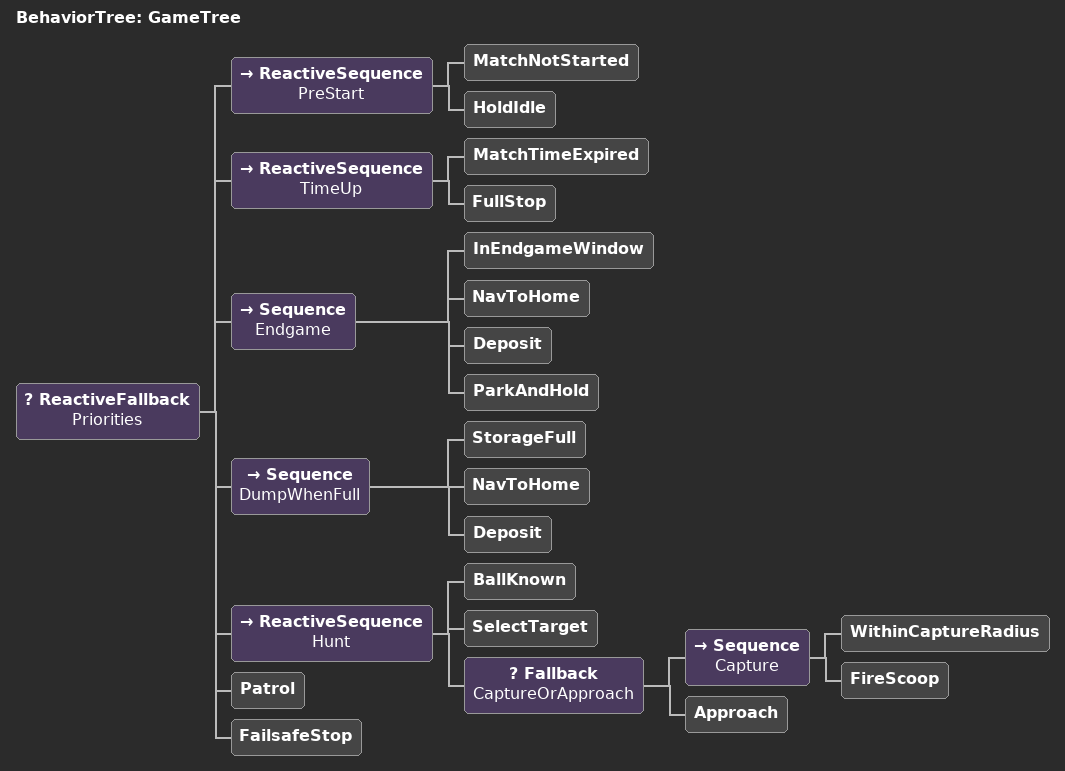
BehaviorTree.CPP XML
<?xml version="1.0"?>
<root BTCPP_format="4" main_tree_to_execute="GameTree">
  <BehaviorTree ID="GameTree">
    <ReactiveFallback name="Priorities">

      <!-- 1. PRE-START: hold still until /match/start latches -->
      <ReactiveSequence name="PreStart">
        <MatchNotStarted/>
        <HoldIdle/>
      </ReactiveSequence>

      <!-- 2. TIME-UP: hard stop once 180 s elapses -->
      <ReactiveSequence name="TimeUp">
        <MatchTimeExpired/>
        <FullStop/>
      </ReactiveSequence>

      <!-- 3. ENDGAME: drive home → dump → park (one trip scores net + park bonus) -->
      <Sequence name="Endgame">
        <InEndgameWindow/>
        <NavToHome/>
        <Deposit/>
        <ParkAndHold/>
      </Sequence>

      <!-- 4. DUMP-WHEN-FULL: cash in a full hopper, then fall back to collecting -->
      <Sequence name="DumpWhenFull">
        <StorageFull/>
        <NavToHome/>
        <Deposit/>
      </Sequence>

      <!-- 5. HUNT: pick best ball, scoop if in blind-spot else drive toward it -->
      <ReactiveSequence name="Hunt">
        <BallKnown/>
        <SelectTarget/>
        <Fallback name="CaptureOrApproach">
          <Sequence name="Capture">
            <WithinCaptureRadius/>
            <FireScoop/>
          </Sequence>
          <Approach/>
        </Fallback>
      </ReactiveSequence>

      <!-- 6. SEARCH: patrol the arena until a ball appears -->
      <Patrol/>

      <!-- 7. FAILSAFE: nothing applied — stop and hold -->
      <FailsafeStop/>

    </ReactiveFallback>
  </BehaviorTree>
</root>
